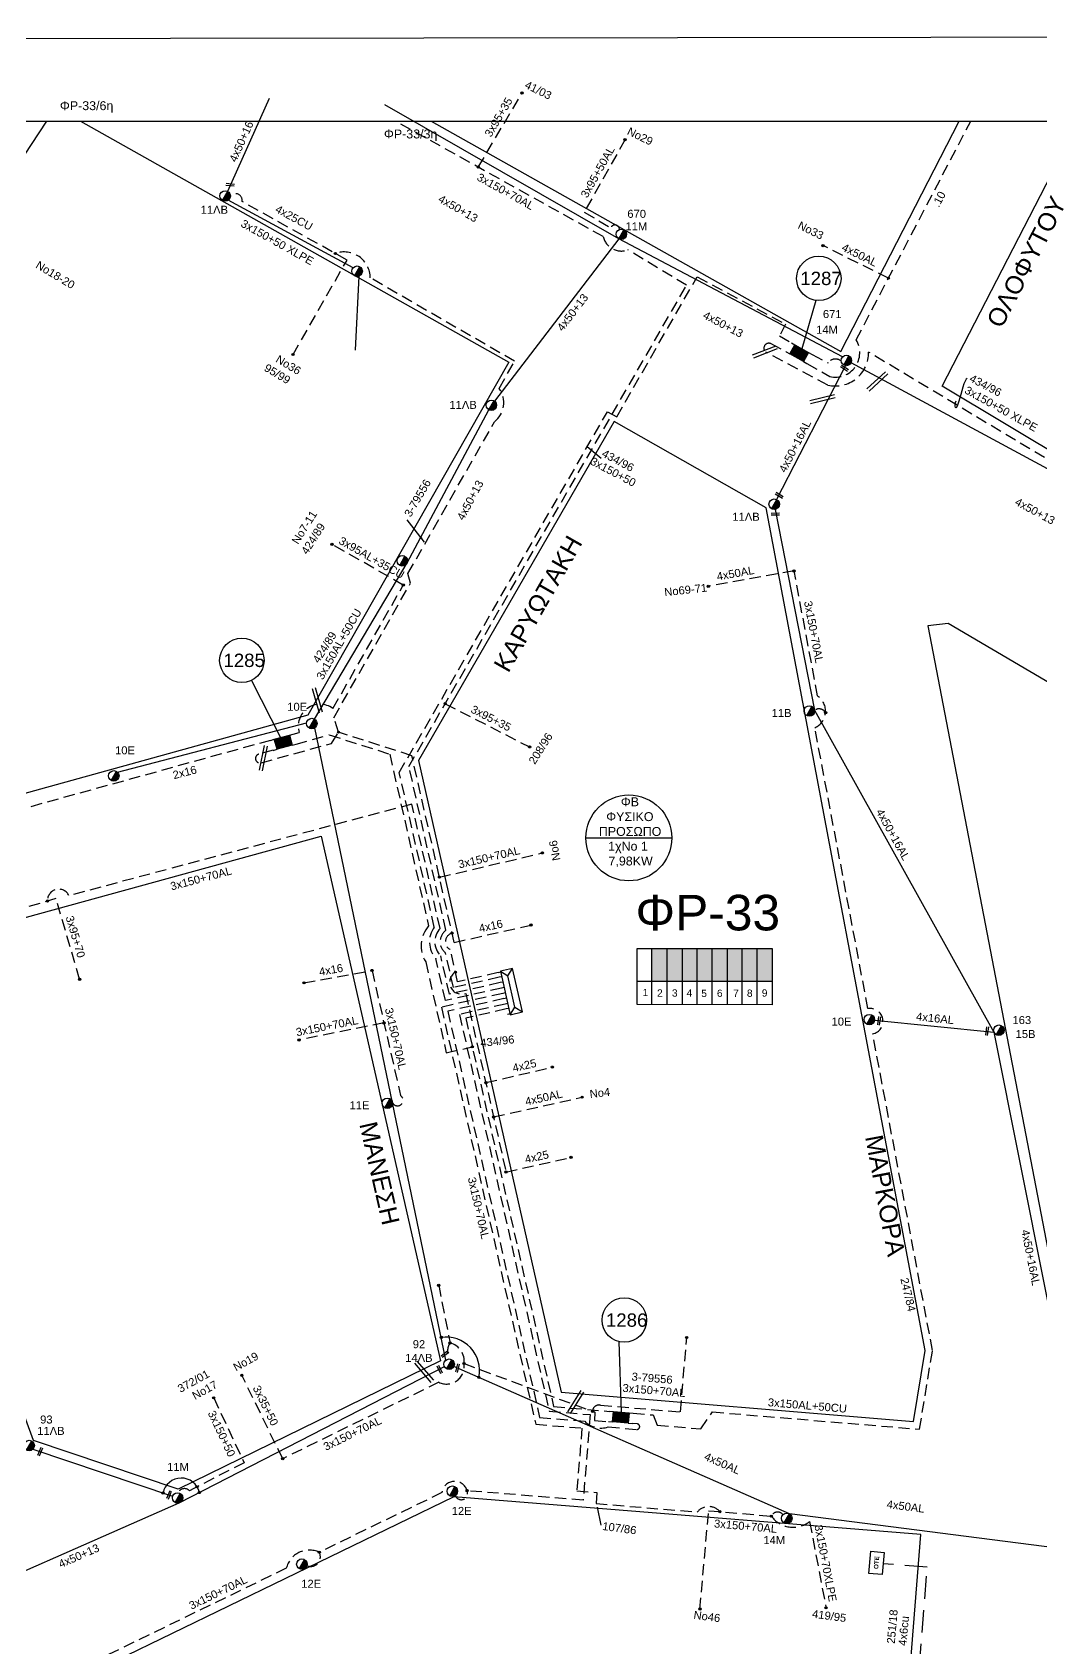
# Model space of a CAD drawing. Header units: millimetres. Extents: x 2910 to 3994, y 712 to 1224.
# Drawn here: x 3464.7 to 3578, y 1042.3 to 1223.9 of the extents above; entities that cross this region are included whole.
import ezdxf
from ezdxf.enums import TextEntityAlignment as Align

# ---------------------------------------------------------------- set-up
doc = ezdxf.new("R2010")
doc.units = ezdxf.units.MM
doc.linetypes.add('DASHED', pattern=[19.05, 12.7, -6.35])
for name, color, linetype in [('.10', 7, 'Continuous'), ('2x16', 7, 'Continuous'), ('3x150+50', 7, 'Continuous'), ('3x150+50 XLPE', 7, 'Continuous'), ('3x150+70AL', 7, 'Continuous'), ('3x150+70XLPE', 7, 'Continuous'), ('3x150AL+50CU', 7, 'Continuous'), ('3x150AL+50CUXLPE', 7, 'Continuous'), ('3x35+50', 7, 'DASHED'), ('3x95+35', 7, 'Continuous'), ('3x95+50AL', 7, 'Continuous'), ('3x95+70', 7, 'Continuous'), ('3x95AL+35CU', 7, 'Continuous'), ('4x16', 7, 'Continuous'), ('4x16AL', 7, 'Continuous'), ('4x25', 7, 'Continuous'), ('4x25CU', 7, 'Continuous'), ('4x50+13', 7, 'Continuous'), ('4x50+16', 7, 'Continuous'), ('4x50+16AL', 7, 'Continuous'), ('4x50AL', 7, 'Continuous'), ('Link Box 4 Διευθύνσεων', 7, 'Continuous'), ('Pillar OTE', 7, 'Continuous'), ('text διευθύνσεων', 7, 'Continuous'), ('TEXT ΚΑΛΩΔΙΩΝ', 7, 'Continuous'), ('Άγνωστα', 7, 'Continuous'), ('Επιγραφές - Σχήματα', 7, 'Continuous'), ('Καλώδια ΧΤ   3x150AL+50CU', 7, 'Continuous'), ('Καλώδια ΧΤ   4x6CU', 7, 'Continuous'), ('Μηχανική τομή', 7, 'Continuous'), ('Στύλος ΦΜ', 7, 'Continuous'), ('Στύλος ΦΜ @ 1', 7, 'Continuous'), ('Συνδέσεις', 7, 'Continuous'), ('Τομή', 7, 'Continuous'), ('ΥΠΟΒΑΘΡΟ ΔΕΗ', 7, 'Continuous'), ('Υποσταθμός πόλεως', 7, 'Continuous'), ('Υπόβαθρο ΔΕΗ', 7, 'Continuous'), ('Υπόγεια καλώδια Παροχών ΧΤ   4x50AL', 7, 'Continuous')]:
    doc.layers.add(name, color=color, linetype=linetype)
doc.styles.get("Standard").update_dxf_attribs({"font": 'arial.ttf'})
doc.linetypes.add('SYN_LINE', pattern='A,0.5,-0.0001,["/\\/\\/\\/",Standard,S=0.1,R=0,X=0,Y=-0.05],-0.25', length=0.7501)
doc.dimstyles.new('ISO-25', dxfattribs={"dimtxt": 2.5, "dimasz": 2.5, "dimexe": 1.25, "dimexo": 0.625, "dimtad": 1, "dimtxsty": 'Standard', "dimcen": 2.5, "dimadec": 0, "dimazin": 0, "dimtfac": 1, "dimtmove": 0, "dimatfit": 3, "dimfxl": 1, "dimarcsym": 0})

# ---------------------------------------------------------------- blocks, each defined once
blk = doc.blocks.new('ΥΠΟΣΤΑΘΜΟΣ ΠΟΛΕΩΣ 9 ΑΝΑΧΩΡΗΣΕΩΝ')
at = {"layer": 'Υποσταθμός πόλεως', "ltscale": 40}
for p, q in [((-9.63, -2.82), (-9.63, -4)), ((-7.12, -2.82), (-7.12, -4)), ((-4.84, -2.82), (-4.84, -4)), ((-2.36, -2.82), (-2.36, -4)), ((0.09, -2.82), (0.09, -4)), ((2.55, -2.82), (2.55, -4)), ((5.02, -2.82), (5.02, -4)), ((7.48, -2.82), (7.48, -4)), ((9.61, -2.82), (9.61, -4))]:
    blk.add_line(p, q, dxfattribs=at)
blk.add_lwpolyline([(-10.02, 2.82), (10.02, 2.82), (10.02, -2.82), (-10.02, -2.82)], close=True, dxfattribs=at)
for points in [[(-7.21, 0), (-10.02, 2.82)], [(-10.02, -2.82), (-7.21, 0)], [(-7.21, 0), (7.21, 0)], [(7.21, 0), (10.02, 2.82)], [(10.02, -2.82), (7.21, 0)]]:
    blk.add_lwpolyline(points, dxfattribs=at)
at = {"layer": 'Υποσταθμός πόλεως', "linetype": 'SYN_LINE', "ltscale": 40, "flags": 1}
for tag, p in [('ΜΕΤΑΣΧΗΜΑΤΙΣΜΟΣ', (10.79, 1.71)), ('ΙΣΧΥΣ', (10.77, -1.08)), ('ΑΡΙΘΜΟΣ', (10.89, -3.8))]:
    blk.add_attdef(tag, p, '', height=1.8, dxfattribs=at)
blk = doc.blocks.new('LINK BOX 4 ΑΝΑΧΩΡΗΣΕΩΝ')
at = {"layer": 'Link Box 4 Διευθύνσεων', "ltscale": 40}
blk.add_hatch(color=256, dxfattribs=at).paths.add_polyline_path([(-3.54, 0), (-3.54, -4.67), (3.54, -4.67), (3.54, 0)])
for p, q in [((-3.54, 0), (-5.33, 0)), ((5.33, 0), (3.54, 0)), ((-3.54, -4.67), (-5.33, -4.67)), ((5.33, -4.67), (3.54, -4.67))]:
    blk.add_line(p, q, dxfattribs=at)
blk.add_lwpolyline([(-3.54, -4.67), (-3.54, 0), (3.54, 0), (3.54, -4.67)], close=True, dxfattribs=at)
blk = doc.blocks.new('ΥΠΑΡΧΩΝ ΤΣΙΜΕΝΤΕΝΙΟΣ ΣΤΥΛΟΣ')
at = {"layer": 'Στύλος ΦΜ'}
blk.add_hatch(color=7, dxfattribs=at).paths.add_polyline_path([(-1.29, -2.28, 0.574793), (2.62, 0, 0.268822), (1.3, 2.27)])
at = {"layer": 'Στύλος ΦΜ', "color": 7}
blk.add_line((-1.29, -2.28), (1.3, 2.27), dxfattribs=at)
blk.add_circle((0, 0), 2.62, dxfattribs=at)
at = {"layer": 'Στύλος ΦΜ', "flags": 4}
for tag, p in [('ΑΡΙΘΜΟΣ', (-4.68, 8.05)), ('ΤΥΠΟΣ', (-4.91, 3.03))]:
    blk.add_attdef(tag, p, '', height=4, dxfattribs=at)
blk = doc.blocks.new('ΤΟΜΗ')
at = {"layer": 'Τομή', "ltscale": 40}
for p, q in [((-5.7, 0), (17.1, 0)), ((-5.7, -2.8), (17.1, -2.8))]:
    blk.add_line(p, q, dxfattribs=at)
blk = doc.blocks.new('_ΣΥΝΔΕΣΗ')
at = {"layer": 'Συνδέσεις', "linetype": 'SYN_LINE', "ltscale": 40}
blk.add_hatch(color=256, dxfattribs=at).paths.add_polyline_path([(0.5, -0.01, 1), (-0.5, -0.01, 1)])
at = {"layer": 'Συνδέσεις'}
blk.add_circle((0, -0.01), 0.5, dxfattribs=at)
blk = doc.blocks.new('ΜΗΧΑΝΙΚΗ ΤΟΜΗ')
at = {"layer": 'Μηχανική τομή', "ltscale": 40}
for p, q in [((-1.9, 0.8), (5.7, 0.8)), ((-1.9, -0.8), (5.7, -0.8))]:
    blk.add_line(p, q, dxfattribs=at)
blk = doc.blocks.new('PILLAR ΟΤΕ')
at = {"layer": 'Pillar OTE', "ltscale": 40}
blk.add_lwpolyline([(-3.31, 2.02), (3.39, 2.02), (3.39, -1.99), (-3.31, -1.99)], close=True, dxfattribs=at)
at = {"layer": 'Pillar OTE', "insert": (-1.81, 0.71), "char_height": 1.3575, "width": 109.961, "attachment_point": 1}
blk.add_mtext('{\\fArial|b1|i0|c161|p34;OTE}', dxfattribs=at)

msp = doc.modelspace()

# ---------------------------------------------------------------- hatches: boundary and pattern name
at = {"layer": 'Καλώδια ΧΤ   3x150AL+50CU', "lineweight": -3, "ltscale": 0.2}
h = msp.add_hatch(color=1, dxfattribs=at)
h.dxf.hatch_style = 1
h.paths.add_polyline_path([(3536.06, 1120.92), (3534.34, 1120.92), (3534.34, 1117.24), (3536.06, 1117.24)])
h = msp.add_hatch(color=173, dxfattribs=at)
h.dxf.hatch_style = 1
h.paths.add_polyline_path([(3536.06, 1117.24), (3537.78, 1117.24), (3537.78, 1120.92), (3536.06, 1120.92)])
h = msp.add_hatch(color=2, dxfattribs=at)
h.dxf.hatch_style = 1
h.paths.add_polyline_path([(3539.42, 1120.92), (3537.78, 1120.92), (3537.78, 1117.24), (3539.42, 1117.24)])
h = msp.add_hatch(color=85, dxfattribs=at)
h.dxf.hatch_style = 1
h.paths.add_polyline_path([(3539.42, 1117.24), (3541.12, 1117.23), (3541.12, 1120.92), (3539.42, 1120.92)])
h = msp.add_hatch(color=30, dxfattribs=at)
h.dxf.hatch_style = 1
h.paths.add_polyline_path([(3541.12, 1117.23), (3542.82, 1117.23), (3542.82, 1120.92), (3541.12, 1120.92)])
h = msp.add_hatch(color=27, dxfattribs=at)
h.dxf.hatch_style = 1
h.paths.add_polyline_path([(3542.79, 1117.23), (3544.48, 1117.23), (3544.48, 1120.92), (3542.79, 1120.92)])
h = msp.add_hatch(color=151, dxfattribs=at)
h.dxf.hatch_style = 1
h.paths.add_polyline_path([(3544.45, 1117.24), (3546.15, 1117.23), (3546.15, 1120.92), (3544.45, 1120.92)])
h = msp.add_hatch(color=6, dxfattribs=at)
h.dxf.hatch_style = 1
h.paths.add_polyline_path([(3546.11, 1117.23), (3547.81, 1117.23), (3547.81, 1120.92), (3546.11, 1120.92)])

# ---------------------------------------------------------------- linework, layer by layer
at = {"layer": '.10', "color": 6, "linetype": 'DASHED', "lineweight": -3, "ltscale": 0.1}
for points in [[(3551.76, 1186.69), (3554.33, 1185.24, 0.664369), (3557.29, 1189.36), (3570.16, 1213.94)], [(3552.33, 1187.71), (3554.13, 1186.77, -0.443851), (3555.6, 1186.97, 0.57307)]]:
    msp.add_lwpolyline(points, format="xyb", dxfattribs=at)
at = {"layer": '.10', "color": 1, "linetype": 'DASHED', "lineweight": -3, "ltscale": 0.1}
msp.add_lwpolyline([(3467.35, 1126.52), (3442.16, 1119.27)], dxfattribs=at)
at = {"lineweight": -3, "ltscale": 0.2}
msp.add_line((3526.91, 1133.35), (3536.57, 1133.35), dxfattribs=at)
msp.add_circle((3531.74, 1133.35), 4.83, dxfattribs=at)
at = {"layer": '2x16', "color": 151, "linetype": 'Continuous', "lineweight": -3, "ltscale": 0.1}
msp.add_lwpolyline([(3474.28, 1140.74), (3495.52, 1146.29)], dxfattribs=at)
at = {"layer": '3x150+50', "color": 6, "linetype": 'DASHED', "lineweight": -3, "ltscale": 0.1}
msp.add_lwpolyline([(3485.08, 1070.39), (3488.49, 1063.09), (3482.36, 1059.94, 0.511565), (3481.05, 1059.72, 7.419624)], format="xyb", dxfattribs=at)
at = {"layer": '3x150+50 XLPE', "color": 2, "linetype": 'DASHED', "lineweight": -3, "ltscale": 0.1}
for points in [[(3493.99, 1187.7), (3500.06, 1198.33), (3488.26, 1204.92, 0.95633), (3486.89, 1205.29, -1.038266)], [(3499.1, 1145.24), (3498.58, 1146.87), (3507.21, 1162.01), (3506.91, 1163.07), (3516.63, 1180.13, 0.392982), (3517.18, 1183.9), (3518.9, 1186.95), (3502.67, 1196.33, 0.517092), (3498.75, 1199.07)]]:
    msp.add_lwpolyline(points, format="xyb", dxfattribs=at)
at = {"layer": '3x150+50 XLPE', "color": 1, "linetype": 'DASHED', "lineweight": -3, "ltscale": 0.1}
msp.add_lwpolyline([(3626.65, 1150.28), (3625.15, 1148.03), (3613.24, 1154.15, 0.805038), (3610.25, 1157.44), (3592.26, 1168.1, 0.531568), (3588.25, 1170.23), (3558.69, 1187.98, -0.486837), (3554.1, 1184.27), (3547.12, 1187.98, -0.863785), (3547.7, 1188.93), (3549.44, 1188)], format="xyb", dxfattribs=at)
at = {"layer": '3x150+50 XLPE', "color": 30, "linetype": 'DASHED', "lineweight": -3, "ltscale": 0.1}
msp.add_lwpolyline([(3491.45, 1144.32), (3457.1, 1134.81, 0.636167), (3453.54, 1136.34), (3437.89, 1132.01), (3424.4, 1149, 0.37664), (3424.42, 1151.28), (3445.21, 1182.91, -0.643437), (3446.38, 1184.7)], format="xyb", dxfattribs=at)
at = {"layer": '3x150+70AL', "color": 173, "linetype": 'DASHED', "lineweight": -3, "ltscale": 0.1}
msp.add_lwpolyline([(3517.15, 1117.68), (3512.02, 1116.52), (3511.14, 1120.42, -0.499372), (3511.18, 1122.96), (3507.02, 1141.39), (3538.23, 1195.5), (3531.62, 1199.48, -0.453038), (3528.85, 1200.97), (3505.54, 1213.94)], format="xyb", dxfattribs=at)
at = {"layer": '3x150+70AL', "color": 6, "linetype": 'DASHED', "lineweight": -3, "ltscale": 0.1}
msp.add_lwpolyline([(3517.42, 1116.47), (3511.12, 1115.05), (3510.05, 1119.8, -0.356862), (3509.87, 1123.33), (3505.94, 1140.72), (3529.34, 1181.28), (3530.38, 1180.71), (3539.42, 1196.44), (3549.35, 1191.14), (3548.68, 1189.82), (3550.01, 1189.02)], format="xyb", dxfattribs=at)
at = {"layer": '3x150+70AL', "color": 27, "linetype": 'DASHED', "lineweight": -3, "ltscale": 0.1}
for points in [[(3553.84, 1147.43, 0.269335), (3552.96, 1149.31), (3550.31, 1163.38)], [(3553.84, 1147.43, 0.463153), (3552.62, 1147.7, -12.966412)], [(3517.69, 1115.28), (3511.39, 1113.86), (3521.71, 1068.18), (3526.79, 1067.75, 0.281075), (3529.41, 1067.11), (3532.63, 1066.84, 1), (3532.66, 1067.46), (3532.12, 1067.49)], [(3527.65, 1068.87, -0.483478), (3528.57, 1069.56), (3537.54, 1068.81), (3538.25, 1077.18)], [(3513.21, 1074.24, -0.609787), (3510.38, 1072.14), (3492.83, 1063.54)]]:
    msp.add_lwpolyline(points, format="xyb", dxfattribs=at)
at = {"layer": '3x150+70AL', "color": 2, "linetype": 'DASHED', "lineweight": -3, "ltscale": 0.1}
for points in [[(3491.76, 1143.2), (3490.15, 1142.77, 1.010723), (3490.41, 1141.8), (3498.33, 1143.98), (3499.1, 1145.24)], [(3517.04, 1118.2), (3512.49, 1117.17), (3511.67, 1120.79, -0.693522), (3511.87, 1122.64)], [(3512.25, 1118.25, 0.918106), (3513.4, 1115.87), (3517.93, 1095.78)]]:
    msp.add_lwpolyline(points, format="xyb", dxfattribs=at)
at = {"layer": '3x150+70AL', "color": 30, "linetype": 'DASHED', "lineweight": -3, "ltscale": 0.1}
msp.add_lwpolyline([(3494.33, 1143.91), (3498.07, 1144.94), (3504.86, 1142.77), (3509.23, 1123.45, 0.325165), (3508.91, 1119.4), (3511.22, 1109.19), (3514.14, 1109.85)], format="xyb", dxfattribs=at)
at = {"layer": '3x150+70AL', "color": 2, "linetype": 'DASHED', "lineweight": -3, "ltscale": 0.1}
for points in [[(3512.11, 1121.6), (3507.36, 1142.6), (3499.1, 1145.24)], [(3510.45, 1128.93), (3522.02, 1131.66)]]:
    msp.add_lwpolyline(points, dxfattribs=at)
at = {"layer": '3x150+70AL', "color": 1, "linetype": 'DASHED', "lineweight": -3, "ltscale": 0.1}
msp.add_lwpolyline([(3517.29, 1117.08), (3511.57, 1115.79), (3510.6, 1120.1, -0.410569), (3510.52, 1123.18), (3507.36, 1137.15), (3468.81, 1126.86, 0.827575), (3466.4, 1126.25, -0.827575)], format="xyb", dxfattribs=at)
at = {"layer": '3x150+70AL', "color": 151, "linetype": 'DASHED', "lineweight": -3, "ltscale": 0.1}
for points in [[(3502.87, 1118.44), (3506.08, 1104.37, -1.309341), (3505.18, 1103.57, -0.755006)], [(3517.56, 1115.87), (3510.67, 1114.32), (3521.27, 1067.41), (3526.47, 1066.99), (3525.9, 1059.94), (3528.15, 1059.75), (3528.05, 1058.5), (3539.43, 1057.55, -0.463538), (3541.97, 1057.59, 6.034647)], [(3539.73, 1046.64), (3540.71, 1057.7), (3547.75, 1057.08, -0.582804), (3549.06, 1057.24, -11.363971)]]:
    msp.add_lwpolyline(points, format="xyb", dxfattribs=at)
at = {"layer": '3x150+70AL', "color": 85, "linetype": 'DASHED', "lineweight": -3, "ltscale": 0.1}
for points in [[(3517.83, 1114.67), (3512.7, 1113.51), (3522.78, 1068.89), (3527.4, 1068.5), (3526.6, 1058.89), (3513.56, 1059.94, 0.819921), (3510.73, 1059.73), (3496.93, 1053.02, 0.471471), (3493.24, 1051.23), (3464.5, 1037.26), (3463.43, 1037.45), (3460.39, 1036)], [(3513.56, 1059.94, -1.027049), (3512.23, 1059.4, 1.426391)], [(3496.93, 1053.02, -0.721079), (3495.55, 1051.52, 1.965782)]]:
    msp.add_lwpolyline(points, format="xyb", dxfattribs=at)
at = {"layer": '3x150+70AL', "color": 30, "linetype": 'DASHED', "lineweight": -3, "ltscale": 0.1}
msp.add_lwpolyline([(3517.96, 1114.12), (3513.41, 1113.09), (3523.28, 1069.4), (3529.56, 1068.87)], dxfattribs=at)
at = {"layer": '3x150+70AL', "color": 151, "linetype": 'DASHED', "lineweight": -3, "ltscale": 0.1}
msp.add_lwpolyline([(3504.22, 1112.54), (3494.66, 1110.64)], dxfattribs=at)
at = {"layer": '3x150+70XLPE', "color": 151, "linetype": 'DASHED', "lineweight": -3, "ltscale": 0.1}
msp.add_lwpolyline([(3547.75, 1057.08, 0.420976), (3552.05, 1056.47), (3553.9, 1046.78)], format="xyb", dxfattribs=at)
at = {"layer": '3x150AL+50CU', "color": 30, "linetype": 'DASHED', "lineweight": -3, "ltscale": 0.1}
msp.add_lwpolyline([(3494.02, 1145.03), (3494.68, 1145.21, -0.715816), (3498.48, 1147.91), (3506.39, 1161.79)], format="xyb", dxfattribs=at)
at = {"layer": '3x150AL+50CU', "color": 27, "linetype": 'DASHED', "lineweight": -3, "ltscale": 0.1}
msp.add_lwpolyline([(3532.22, 1068.65), (3534.49, 1068.46), (3534.94, 1067.31), (3539.82, 1066.9), (3541.15, 1068.8), (3564.41, 1066.86), (3565.87, 1075.72), (3559.15, 1111.31, 0.980369), (3558.61, 1114.16), (3552.65, 1145.73, 0.269335), (3553.84, 1147.43, 0.269335)], format="xyb", dxfattribs=at)
at = {"layer": '3x150AL+50CUXLPE', "color": 27, "linetype": 'DASHED', "lineweight": -3, "ltscale": 0.1}
for points in [[(3510.37, 1083.04), (3511.64, 1076.55, -0.38956), (3513.21, 1074.24), (3527.92, 1068.77), (3527.89, 1067.84), (3529.46, 1067.71)], [(3511.64, 1076.55, 0.280203), (3511.56, 1074.76, 0.890468)]]:
    msp.add_lwpolyline(points, format="xyb", dxfattribs=at)
at = {"layer": '3x35+50', "color": 27, "linetype": 'DASHED', "lineweight": -3, "ltscale": 0.1}
msp.add_lwpolyline([(3492.83, 1063.54), (3488.24, 1072.93)], dxfattribs=at)
at = {"layer": '3x95+35', "color": 173, "linetype": 'DASHED', "lineweight": -3, "ltscale": 0.1}
for points in [[(3514.82, 1208.78), (3519.79, 1217.22)], [(3511.09, 1148.44), (3520.58, 1143.58)]]:
    msp.add_lwpolyline(points, dxfattribs=at)
at = {"layer": '3x95+50AL', "color": 6, "linetype": 'DASHED', "lineweight": -3, "ltscale": 0.1}
msp.add_lwpolyline([(3531.31, 1211.87), (3526.73, 1203.73), (3529.71, 1201.96, -0.835192), (3530.68, 1201.77, -0.078477)], format="xyb", dxfattribs=at)
at = {"layer": '3x95+70', "color": 1, "linetype": 'DASHED', "lineweight": -3, "ltscale": 0.1}
msp.add_lwpolyline([(3470.01, 1117.46), (3467.35, 1126.52)], dxfattribs=at)
at = {"layer": '3x95AL+35CU', "color": 30, "linetype": 'DASHED', "lineweight": -3, "ltscale": 0.1}
msp.add_lwpolyline([(3506.39, 1161.79), (3498.37, 1166.36)], dxfattribs=at)
at = {"layer": '4x16', "color": 2, "linetype": 'DASHED', "lineweight": -3, "ltscale": 0.1}
msp.add_lwpolyline([(3512.11, 1121.6), (3520.73, 1123.54)], dxfattribs=at)
at = {"layer": '4x16', "color": 151, "linetype": 'DASHED', "lineweight": -3, "ltscale": 0.1}
msp.add_lwpolyline([(3495.22, 1117.05), (3502.87, 1118.44)], dxfattribs=at)
at = {"layer": '4x16AL', "color": 27, "linetype": 'Continuous', "lineweight": -3, "ltscale": 0.1}
msp.add_lwpolyline([(3559.35, 1112.85), (3572.78, 1111.5)], dxfattribs=at)
at = {"layer": '4x25', "color": 2, "linetype": 'DASHED', "lineweight": -3, "ltscale": 0.1}
for points in [[(3515.67, 1105.83), (3523.14, 1107.58)], [(3517.93, 1095.78), (3525.24, 1097.43)]]:
    msp.add_lwpolyline(points, dxfattribs=at)
at = {"layer": '4x25CU', "color": 2, "linetype": 'SYN_LINE', "lineweight": -3, "ltscale": 10}
for points in [[(3500.74, 1197.44), (3486.72, 1205.08)], [(3501.39, 1196.52), (3500.99, 1188.21)]]:
    msp.add_lwpolyline(points, dxfattribs=at)
at = {"layer": '4x50+13', "color": 6, "linetype": 'Continuous', "lineweight": -3, "ltscale": 0.1}
for points in [[(3555.77, 1187.46), (3530.61, 1200.72), (3504.33, 1215.78)], [(3530.61, 1200.72), (3516.65, 1182.47)], [(3496.4, 1146.72), (3506.81, 1164.27), (3516.01, 1181.48)], [(3397.2, 1019.89), (3422.26, 1031.79), (3451.22, 1045.37), (3481.21, 1058.57), (3511.02, 1073.9)], [(3464.75, 1064.6), (3480.46, 1059.32)]]:
    msp.add_lwpolyline(points, dxfattribs=at)
at = {"layer": '4x50+13', "color": 62, "linetype": 'Continuous', "lineweight": -3, "ltscale": 0.1}
msp.add_lwpolyline([(3635.85, 1143.71), (3611.89, 1155.63), (3589.63, 1168.99), (3556.71, 1186.76)], dxfattribs=at)
at = {"layer": '4x50+16', "color": 2, "linetype": 'Continuous', "lineweight": -3, "ltscale": 0.1}
msp.add_lwpolyline([(3486.65, 1206.06), (3491.35, 1216.52)], dxfattribs=at)
at = {"layer": '4x50+16AL', "color": 27, "linetype": 'Continuous', "lineweight": -3, "ltscale": 0.1}
for points in [[(3556.09, 1186.46), (3548.35, 1171.4)], [(3548.2, 1170.3), (3552.62, 1147.7), (3572.78, 1111.5), (3584.36, 1053.27)]]:
    msp.add_lwpolyline(points, dxfattribs=at)
at = {"layer": '4x50AL', "color": 6, "linetype": 'DASHED', "lineweight": -3, "ltscale": 0.1}
msp.add_lwpolyline([(3560.92, 1196.3), (3553.64, 1199.92)], dxfattribs=at)
at = {"layer": '4x50AL', "color": 27, "linetype": 'DASHED', "lineweight": -3, "ltscale": 0.1}
msp.add_lwpolyline([(3550.31, 1163.38), (3540.67, 1161.65)], dxfattribs=at)
at = {"layer": '4x50AL', "color": 151, "linetype": 'Continuous', "lineweight": -3, "ltscale": 0.1}
for points in [[(3511.18, 1074.63), (3505.18, 1103.57), (3496.45, 1145.73)], [(3583.96, 1052.97), (3549.78, 1057.35), (3512.08, 1073.93)]]:
    msp.add_lwpolyline(points, dxfattribs=at)
at = {"layer": '4x50AL', "color": 2, "linetype": 'DASHED', "lineweight": -3, "ltscale": 0.1}
msp.add_lwpolyline([(3516.54, 1101.97), (3526.49, 1104.2)], dxfattribs=at)
at = {"layer": 'Pillar OTE', "lineweight": -3, "ltscale": 40}
for points in [[(3532.67, 1114.6), (3532.67, 1120.92), (3547.84, 1120.92), (3547.84, 1114.59), (3532.67, 1114.6)], [(3534.34, 1114.6), (3534.34, 1120.92)], [(3536.06, 1114.6), (3536.06, 1120.92)], [(3537.78, 1114.6), (3537.78, 1120.92)], [(3539.42, 1114.6), (3539.42, 1120.92)], [(3541.12, 1114.59), (3541.12, 1120.92)], [(3542.82, 1114.59), (3542.82, 1120.92)], [(3544.48, 1114.59), (3544.48, 1120.92)], [(3546.18, 1114.59), (3546.18, 1120.92)], [(3532.67, 1117.24), (3547.84, 1117.23)]]:
    msp.add_lwpolyline(points, dxfattribs=at)
at = {"layer": 'TEXT ΚΑΛΩΔΙΩΝ', "color": 7, "linetype": 'Continuous', "ltscale": 0.1}
msp.add_open_spline([(3569.78, 1185), (3569.47, 1184.98), (3568.69, 1181.63), (3568.39, 1181.67), (3568.45, 1182.12), (3568.37, 1182.17), (3568.53, 1182.49)], degree=3, dxfattribs=at)
at = {"layer": 'Άγνωστα', "linetype": 'Continuous', "lineweight": -3, "ltscale": 0.1}
msp.add_lwpolyline([(3993.79, 714.16), (2910.27, 712.76), (2910.26, 1222.54), (3993.11, 1223.94)], close=True, dxfattribs=at)
at = {"layer": 'Καλώδια ΧΤ   4x6CU', "color": 85, "linetype": 'DASHED', "ltscale": 0.2}
msp.add_lwpolyline([(3564.17, 1035.72, 0.589104), (3564.09, 1036.39), (3565.28, 1051.35), (3560.3, 1051.74)], format="xyb", dxfattribs=at)
at = {"layer": 'ΥΠΟΒΑΘΡΟ ΔΕΗ', "color": 7, "lineweight": -3, "ltscale": 0.1}
for centre, radius, start, end in [((3511.2, 1073.46), 3.76, 348.2146, 98.3878), ((3481.43, 1059.28), 2.09, 12.5986, 168.9882)]:
    msp.add_arc(centre, radius, start, end, dxfattribs=at)
at = {"layer": 'Υπόβαθρο ΔΕΗ', "lineweight": -3}
msp.add_lwpolyline([(2916.4, 1211.92), (2916.4, 1213.94), (3915.14, 1213.94), (3915.14, 721.1), (2916.4, 721.1)], close=True, dxfattribs=at)
at = {"layer": 'Υπόβαθρο ΔΕΗ', "linetype": 'Continuous', "lineweight": -3}
for points in [[(3470.1, 1213.94), (3518.25, 1186.84), (3495.65, 1147.17), (3439.06, 1131.5), (3424.33, 1150.05), (3466.32, 1213.94)], [(3509.52, 1213.94), (3555.57, 1188.06), (3568.88, 1213.94)], [(3646.58, 1187.37), (3625.27, 1149.21), (3566.96, 1184.15), (3582.32, 1213.94)], [(3547.17, 1170.47), (3530.08, 1180.17), (3508.1, 1142.06), (3524.14, 1071.03), (3563.74, 1067.71), (3565.06, 1075.71), (3547.17, 1170.47)], [(3528.61, 1176.01), (3527.05, 1177.31)], [(3614.8, 1129.71), (3567.62, 1157.45), (3565.36, 1157.19), (3581.07, 1075.37), (3585.33, 1076.09), (3614.8, 1129.71)], [(3445.2, 1119.27), (3497.14, 1133.54), (3510.57, 1074.55), (3481.09, 1060.13), (3464.84, 1065.59), (3445.2, 1119.27)], [(3560.87, 1008.78), (3560.87, 1008.78), (3564.56, 1055.01), (3512.06, 1059.26), (3474.06, 1040.8), (3487.42, 1004.82)]]:
    msp.add_lwpolyline(points, dxfattribs=at)
at = {"layer": 'Υπόβαθρο ΔΕΗ', "lineweight": -3}
for points in [[(3552.77, 1193.79), (3551.17, 1188.36)], [(3489.31, 1151.06), (3492.59, 1144.64)], [(3530.6, 1076.71), (3530.89, 1068.76)]]:
    msp.add_lwpolyline(points, dxfattribs=at)
for centre in [(3553.09, 1196.27), (3488.24, 1153.32), (3531.23, 1079.13)]:
    msp.add_circle(centre, 2.5, dxfattribs=at)

# ---------------------------------------------------------------- block references
at = {"layer": 'Link Box 4 Διευθύνσεων', "lineweight": -3}
for p, xscale, yscale, zscale, rotation in [((3550.6, 1187.35), 0.2499999999999996, 0.2499999999999996, 0.2499999999999996, 150.6598441877181), ((3493.05, 1143.55), 0.2499999999999997, 0.2499999999999997, 0.2499999999999997, 195.477338627788), ((3530.79, 1067.6), 0.2499999999999996, 0.2499999999999996, 0.2499999999999996, 175.2170029230182)]:
    msp.add_blockref('LINK BOX 4 ΑΝΑΧΩΡΗΣΕΩΝ', p, dxfattribs=dict(at, xscale=xscale, yscale=yscale, zscale=zscale, rotation=rotation))
at = {"layer": 'Pillar OTE', "xscale": 0.375, "yscale": 0.375, "zscale": 0.375, "rotation": 85}
msp.add_blockref('PILLAR ΟΤΕ', (3559.58, 1051.81), dxfattribs=at)
at = {"layer": 'Μηχανική τομή', "lineweight": -3, "xscale": 0.1249999999999999, "yscale": 0.1249999999999999, "zscale": 0.2499999999999677}
for p, rotation in [((3487.16, 1206.76), 175.0075382070106), ((3555.78, 1186.31), 328.0455821648071), ((3548.44, 1172.02), 328.0455821648071), ((3547.97, 1169.79), 0.6781181059752687), ((3559.88, 1113.03), 261.3964523413739), ((3572.02, 1111.87), 261.3964523413739), ((3510.89, 1075.19), 37.16585722202667), ((3510.36, 1073.81), 295.4457384027504), ((3512.53, 1073.97), 256.3888682356086), ((3465.65, 1064.54), 247.4734992655064), ((3480.13, 1059.67), 247.4734992655064)]:
    msp.add_blockref('ΜΗΧΑΝΙΚΗ ΤΟΜΗ', p, dxfattribs=dict(at, rotation=rotation))
at = {"layer": 'Στύλος ΦΜ @ 1', "lineweight": -3, "ltscale": 40}
ref = msp.add_blockref('ΥΠΑΡΧΩΝ ΤΣΙΜΕΝΤΕΝΙΟΣ ΣΤΥΛΟΣ', (3486.36, 1205.54), dxfattribs=dict(at, xscale=0.225, yscale=0.225, zscale=0.225))
ref.add_attrib('ΤΥΠΟΣ', '11ΛΒ', dxfattribs={"layer": 'Στύλος ΦΜ', "height": 0.9, "flags": 4}).set_placement((3483.61, 1203.27), align=Align.BOTTOM_LEFT)
ref = msp.add_blockref('ΥΠΑΡΧΩΝ ΤΣΙΜΕΝΤΕΝΙΟΣ ΣΤΥΛΟΣ', (3530.9, 1201.23), dxfattribs=dict(at, xscale=0.225, yscale=0.225, zscale=0.225))
ref.add_attrib('ΤΥΠΟΣ', '11M', dxfattribs={"layer": 'Στύλος ΦΜ', "height": 0.9, "flags": 4}).set_placement((3531.36, 1201.4), align=Align.BOTTOM_LEFT)
ref.add_attrib('ΑΡΙΘΜΟΣ', '670', (3531.57, 1203.08), dxfattribs={"layer": 'Στύλος ΦΜ', "height": 0.9, "flags": 4})
at = {"layer": 'Στύλος ΦΜ @ 1', "lineweight": -3, "ltscale": 40, "xscale": 0.225, "yscale": 0.225, "zscale": 0.225}
for p in [(3501.2, 1197.08), (3506.27, 1164.51)]:
    msp.add_blockref('ΥΠΑΡΧΩΝ ΤΣΙΜΕΝΤΕΝΙΟΣ ΣΤΥΛΟΣ', p, dxfattribs=at)
at = {"layer": 'Στύλος ΦΜ @ 1', "lineweight": -3, "ltscale": 40}
ref = msp.add_blockref('ΥΠΑΡΧΩΝ ΤΣΙΜΕΝΤΕΝΙΟΣ ΣΤΥΛΟΣ', (3556.19, 1187.04), dxfattribs=dict(at, xscale=0.225, yscale=0.225, zscale=0.225))
ref.add_attrib('ΤΥΠΟΣ', '14M', dxfattribs={"layer": 'Στύλος ΦΜ', "height": 0.9, "flags": 4}).set_placement((3552.79, 1189.78), align=Align.BOTTOM_LEFT)
ref.add_attrib('ΑΡΙΘΜΟΣ', '671', (3553.55, 1191.81), dxfattribs={"layer": 'Στύλος ΦΜ', "height": 0.9, "flags": 4})
ref = msp.add_blockref('ΥΠΑΡΧΩΝ ΤΣΙΜΕΝΤΕΝΙΟΣ ΣΤΥΛΟΣ', (3516.29, 1182), dxfattribs=dict(at, xscale=0.225, yscale=0.225, zscale=0.225))
ref.add_attrib('ΤΥΠΟΣ', '11ΛΒ', dxfattribs={"layer": 'Στύλος ΦΜ', "height": 0.9, "flags": 4}).set_placement((3511.57, 1181.33), align=Align.BOTTOM_LEFT)
ref = msp.add_blockref('ΥΠΑΡΧΩΝ ΤΣΙΜΕΝΤΕΝΙΟΣ ΣΤΥΛΟΣ', (3548.08, 1170.88), dxfattribs=dict(at, xscale=0.225, yscale=0.225, zscale=0.225))
ref.add_attrib('ΤΥΠΟΣ', '11ΛΒ', dxfattribs={"layer": 'Στύλος ΦΜ', "height": 0.9, "flags": 4}).set_placement((3543.37, 1168.75), align=Align.BOTTOM_LEFT)
ref = msp.add_blockref('ΥΠΑΡΧΩΝ ΤΣΙΜΕΝΤΕΝΙΟΣ ΣΤΥΛΟΣ', (3496.1, 1146.21), dxfattribs=dict(at, xscale=0.225, yscale=0.225, zscale=0.225))
ref.add_attrib('ΤΥΠΟΣ', '10Ε', dxfattribs={"layer": 'Στύλος ΦΜ', "height": 0.9, "flags": 4}).set_placement((3493.34, 1147.38), align=Align.BOTTOM_LEFT)
ref = msp.add_blockref('ΥΠΑΡΧΩΝ ΤΣΙΜΕΝΤΕΝΙΟΣ ΣΤΥΛΟΣ', (3552.03, 1147.62), dxfattribs=dict(at, xscale=0.225, yscale=0.225, zscale=0.225))
ref.add_attrib('ΤΥΠΟΣ', '11Β', dxfattribs={"layer": 'Στύλος ΦΜ', "height": 0.9, "flags": 4}).set_placement((3547.79, 1146.68), align=Align.BOTTOM_LEFT)
ref = msp.add_blockref('ΥΠΑΡΧΩΝ ΤΣΙΜΕΝΤΕΝΙΟΣ ΣΤΥΛΟΣ', (3473.85, 1140.33), dxfattribs=dict(at, xscale=0.225, yscale=0.225, zscale=0.225))
ref.add_attrib('ΤΥΠΟΣ', '10Ε', dxfattribs={"layer": 'Στύλος ΦΜ', "height": 0.9, "flags": 4}).set_placement((3473.99, 1142.48), align=Align.BOTTOM_LEFT)
ref = msp.add_blockref('ΥΠΑΡΧΩΝ ΤΣΙΜΕΝΤΕΝΙΟΣ ΣΤΥΛΟΣ', (3558.77, 1112.92), dxfattribs=dict(at, xscale=0.225, yscale=0.225, zscale=0.225))
ref.add_attrib('ΤΥΠΟΣ', '10Ε', dxfattribs={"layer": 'Στύλος ΦΜ', "height": 0.9, "flags": 4}).set_placement((3554.52, 1111.98), align=Align.BOTTOM_LEFT)
ref = msp.add_blockref('ΥΠΑΡΧΩΝ ΤΣΙΜΕΝΤΕΝΙΟΣ ΣΤΥΛΟΣ', (3573.33, 1111.73), dxfattribs=dict(at, xscale=0.225, yscale=0.225, zscale=0.225))
ref.add_attrib('ΤΥΠΟΣ', '15Β', dxfattribs={"layer": 'Στύλος ΦΜ', "height": 0.9, "flags": 4}).set_placement((3575.21, 1110.58), align=Align.BOTTOM_LEFT)
ref.add_attrib('ΑΡΙΘΜΟΣ', '163', (3574.86, 1112.42), dxfattribs={"layer": 'Στύλος ΦΜ', "height": 0.9, "flags": 4})
ref = msp.add_blockref('ΥΠΑΡΧΩΝ ΤΣΙΜΕΝΤΕΝΙΟΣ ΣΤΥΛΟΣ', (3504.59, 1103.51), dxfattribs=dict(at, xscale=0.225, yscale=0.225, zscale=0.225))
ref.add_attrib('ΤΥΠΟΣ', '11E', dxfattribs={"layer": 'Στύλος ΦΜ', "height": 0.9, "flags": 4}).set_placement((3500.34, 1102.57), align=Align.BOTTOM_LEFT)
ref = msp.add_blockref('ΥΠΑΡΧΩΝ ΤΣΙΜΕΝΤΕΝΙΟΣ ΣΤΥΛΟΣ', (3511.54, 1074.17), dxfattribs=dict(at, xscale=0.225, yscale=0.225, zscale=0.225))
ref.add_attrib('ΤΥΠΟΣ', '14ΛΒ', dxfattribs={"layer": 'Στύλος ΦΜ', "height": 0.9, "flags": 4}).set_placement((3506.6, 1074.16), align=Align.BOTTOM_LEFT)
ref.add_attrib('ΑΡΙΘΜΟΣ', '92', (3507.45, 1075.97), dxfattribs={"layer": 'Στύλος ΦΜ', "height": 0.9, "flags": 4})
ref = msp.add_blockref('ΥΠΑΡΧΩΝ ΤΣΙΜΕΝΤΕΝΙΟΣ ΣΤΥΛΟΣ', (3464.33, 1065.02), dxfattribs=dict(at, xscale=0.225, yscale=0.225, zscale=0.225))
ref.add_attrib('ΤΥΠΟΣ', '11ΛΒ', dxfattribs={"layer": 'Στύλος ΦΜ', "height": 0.9, "flags": 4}).set_placement((3465.24, 1065.95), align=Align.BOTTOM_LEFT)
ref.add_attrib('ΑΡΙΘΜΟΣ', '93', (3465.57, 1067.5), dxfattribs={"layer": 'Στύλος ΦΜ', "height": 0.9, "flags": 4})
ref = msp.add_blockref('ΥΠΑΡΧΩΝ ΤΣΙΜΕΝΤΕΝΙΟΣ ΣΤΥΛΟΣ', (3481.02, 1059.13), dxfattribs=dict(at, xscale=0.225, yscale=0.225, zscale=0.225))
ref.add_attrib('ΤΥΠΟΣ', '11Μ', dxfattribs={"layer": 'Στύλος ΦΜ', "height": 0.9, "flags": 4}).set_placement((3479.84, 1061.9), align=Align.BOTTOM_LEFT)
ref = msp.add_blockref('ΥΠΑΡΧΩΝ ΤΣΙΜΕΝΤΕΝΙΟΣ ΣΤΥΛΟΣ', (3511.9, 1059.89), dxfattribs=dict(at, xscale=0.225, yscale=0.225, zscale=0.225))
ref.add_attrib('ΤΥΠΟΣ', '12Ε', dxfattribs={"layer": 'Στύλος ΦΜ', "height": 0.9, "flags": 4}).set_placement((3511.83, 1056.95), align=Align.BOTTOM_LEFT)
ref = msp.add_blockref('ΥΠΑΡΧΩΝ ΤΣΙΜΕΝΤΕΝΙΟΣ ΣΤΥΛΟΣ', (3549.49, 1056.84), dxfattribs=dict(at, xscale=0.225, yscale=0.225, zscale=0.225))
ref.add_attrib('ΤΥΠΟΣ', '14Μ', dxfattribs={"layer": 'Στύλος ΦΜ', "height": 0.9, "flags": 4}).set_placement((3546.86, 1053.67), align=Align.BOTTOM_LEFT)
ref = msp.add_blockref('ΥΠΑΡΧΩΝ ΤΣΙΜΕΝΤΕΝΙΟΣ ΣΤΥΛΟΣ', (3494.99, 1051.69), dxfattribs=dict(at, xscale=0.225, yscale=0.225, zscale=0.225))
ref.add_attrib('ΤΥΠΟΣ', '12Ε', dxfattribs={"layer": 'Στύλος ΦΜ', "height": 0.9, "flags": 4}).set_placement((3494.91, 1048.76), align=Align.BOTTOM_LEFT)
at = {"layer": 'Συνδέσεις', "lineweight": -3, "xscale": 0.25, "yscale": 0.25, "zscale": 0.25}
for p in [(3519.74, 1217.13), (3531.31, 1211.87), (3514.82, 1208.78), (3498.75, 1199.07), (3553.57, 1199.95), (3560.92, 1196.3), (3493.99, 1187.71), (3498.37, 1166.37), (3550.31, 1163.38), (3506.39, 1161.8), (3540.67, 1161.65), (3511.09, 1148.45), (3553.85, 1147.43), (3499.1, 1145.25), (3520.58, 1143.59), (3522.02, 1131.67), (3510.45, 1128.94), (3466.4, 1126.25), (3511.87, 1122.64), (3520.73, 1123.55), (3470.01, 1117.46), (3495.22, 1117.06), (3502.87, 1118.45), (3512.25, 1118.26), (3504.22, 1112.55), (3494.66, 1110.64), (3514.14, 1109.86), (3523.14, 1107.58), (3515.67, 1105.83), (3526.49, 1104.2), (3516.54, 1101.98), (3525.24, 1097.44), (3517.94, 1095.79), (3510.37, 1083.04), (3510.65, 1077.19), (3538.25, 1077.18), (3511.64, 1076.55), (3513.21, 1074.25), (3488.24, 1072.93), (3514.88, 1072.7), (3485.08, 1070.39), (3527.66, 1068.87), (3492.83, 1063.54), (3479.38, 1059.68), (3483.21, 1060.38), (3483.47, 1059.74), (3513.56, 1059.95), (3541.97, 1057.59), (3547.75, 1057.08), (3496.94, 1053.03), (3539.73, 1046.64), (3553.9, 1046.78)]:
    msp.add_blockref('_ΣΥΝΔΕΣΗ', p, dxfattribs=at)
at = {"layer": 'Τομή', "lineweight": -3, "zscale": 0.2499999999999997}
for p, xscale, yscale, rotation in [((3546.31, 1187.92), 0.125, 0.125, 21.30860112020478), ((3559.03, 1184.33), 0.125, 0.125, 42.61720224039082), ((3554.23, 1182.68), 0.1249999999999999, 0.1249999999999999, 193.781323951757), ((3496.67, 1149.57), 0.125, 0.125, 286.2098339640477), ((3490.95, 1142.98), 0.125, 0.125, 258.1383103114369), ((3508.37, 1073.98), 0.125, 0.125, 310.6671674087324), ((3526.27, 1070.44), 0.125, 0.125, 237.7033487248061)]:
    msp.add_blockref('ΤΟΜΗ', p, dxfattribs=dict(at, xscale=xscale, yscale=yscale, rotation=rotation))
at = {"layer": 'Υποσταθμός πόλεως', "lineweight": -3, "xscale": -0.2499999999999993, "yscale": 0.2499999999999995, "zscale": 0.2499999999999996, "rotation": 282.7240703990488}
msp.add_blockref('ΥΠΟΣΤΑΘΜΟΣ ΠΟΛΕΩΣ 9 ΑΝΑΧΩΡΗΣΕΩΝ', (3518.54, 1116.07), dxfattribs=at)

# ---------------------------------------------------------------- texts
at = {"lineweight": -3, "ltscale": 30, "char_height": 0.817, "width": 5.6286, "attachment_point": 1}
for s, insert in [('1', (3533.29, 1116.38)), ('2', (3534.91, 1116.32)), ('3', (3536.58, 1116.32)), ('4', (3538.23, 1116.32)), ('5', (3539.88, 1116.28)), ('6', (3541.64, 1116.29)), ('7', (3543.46, 1116.29)), ('8', (3545.01, 1116.3)), ('9', (3546.68, 1116.32))]:
    msp.add_mtext(s, dxfattribs=dict(at, insert=insert))
at = {"layer": 'text διευθύνσεων', "color": 7, "linetype": 'Continuous', "lineweight": -3, "ltscale": 0.1}
for s, rotation, p in [('ΟΛΟΦΥΤΟΥ', 62.7256, (3576.42, 1198.13)), ('ΚΑΡΥΩΤΑΚΗ', 60.3299, (3521.52, 1159.69)), ('MANEΣΗ', 282.8224, (3503.72, 1095.64)), ('MAΡΚΟΡΑ', 280.6928, (3560.55, 1093.14))]:
    msp.add_text(s, height=2, rotation=rotation, dxfattribs=at).set_placement(p, align=Align.MIDDLE_CENTER)
at = {"layer": 'TEXT ΚΑΛΩΔΙΩΝ', "color": 7, "linetype": 'Continuous', "lineweight": -3, "ltscale": 0.1}
for s, rotation, p in [('41/03', 333.9502, (3521.56, 1217.44)), ('3x95+35', 59.4666, (3517.09, 1214.4)), ('4x50+16', 65.8609, (3488.18, 1211.66)), ('No29', 333.9502, (3533.01, 1212.25)), ('3x95+50AL', 60.6256, (3528.23, 1208.24)), ('3x150+70AL', 330.8956, (3517.89, 1206.04)), ('4x25CU', 331.4284, (3494.11, 1203.09)), ('4x50+13', 330.1834, (3512.55, 1204.13)), ('.10', 62.3709, (3566.59, 1205.18)), ('3x150+50 XLPE', 330.8378, (3492.23, 1200.33)), ('No33', 333.9502, (3552.19, 1201.67)), ('4x50AL', 333.5538, (3557.68, 1198.91)), ('No18-20', 329.0449, (3467.28, 1196.66)), ('4x50+13', 52.5873, (3525.41, 1192.45)), ('4x50+13', 332.222, (3542.34, 1191.11)), ('95/99', 329.0449, (3492.23, 1185.53)), ('No36', 329.0449, (3493.48, 1186.54)), ('434/96', 332.207, (3571.84, 1184.24)), ('3x150+50 XLPE', 330.9026, (3573.59, 1181.6)), ('4x50+16AL', 62.7942, (3550.41, 1177.4)), ('3x150+50', 331.9585, (3529.98, 1174.51)), ('434/96', 331.9585, (3530.52, 1175.79)), ('3-79556', 59.6386, (3507.99, 1171.57)), ('4x50+13', 61.8666, (3513.9, 1171.33)), ('No7-11', 57.6908, (3495.27, 1168.28)), ('4x50+13', 331.6344, (3577.39, 1170.1)), ('424/89', 57.6908, (3496.25, 1167.01)), ('3x95AL+35CU', 330.3299, (3502.83, 1164.86)), ('4x50AL', 10.2042, (3543.72, 1163.11)), ('No69-71', 6.3723, (3538.12, 1161.24)), ('3x150AL+50CU', 60.3299, (3499.15, 1155.15)), ('3x150+70AL', 280.667, (3552.52, 1156.51)), ('424/89', 57.6908, (3497.54, 1154.79)), ('3x95+35', 332.8809, (3516.25, 1146.81)), ('208/96', 57.6908, (3521.82, 1143.41)), ('2x16', 14.6549, (3481.82, 1140.73)), ('4x50+16AL', 299.1222, (3561.43, 1133.73)), ('3x150+70AL', 13.2792, (3516.03, 1131.17)), ('No6', 100.4604, (3523.4, 1131.93)), ('3x150+70AL', 14.9346, (3483.65, 1128.79)), ('3x95+70', 286.3381, (3469.54, 1122.24)), ('4x16', 12.7241, (3516.22, 1123.45)), ('4x16', 10.2938, (3498.26, 1118.52)), ('3x150+70AL', 282.846, (3505.54, 1110.77)), ('4x16AL', 354.2517, (3566.16, 1113.07)), ('3x150+70AL', 11.2833, (3497.81, 1112.18)), ('434/96', 6.3723, (3516.96, 1110.5)), ('4x25', 13.1864, (3520, 1107.76)), ('4x50AL', 12.5889, (3522.17, 1104.15)), ('No4', 6.3723, (3528.48, 1104.68)), ('4x25', 12.7241, (3521.39, 1097.49)), ('3x150+70AL', 282.7241, (3514.85, 1091.73)), ('4x50+16AL', 281.2475, (3576.91, 1086.16)), ('247/84', 283.1177, (3563.13, 1081.99)), ('No19', 28.7992, (3488.68, 1074.47)), ('372/01', 28.7992, (3482.8, 1072.26)), ('No17', 28.7992, (3484.07, 1071.26)), ('3x35+50', 296.0834, (3490.91, 1069.52)), ('3x150+70AL', 355.217, (3534.57, 1071.22)), ('3-79556', 355.217, (3534.36, 1072.6)), ('3x150AL+50CU', 355.217, (3551.81, 1069.53)), ('3x150+50', 295.0654, (3485.97, 1066.36)), ('3x150+70AL', 26.0834, (3500.67, 1066.38)), ('4x50AL', 336.2653, (3542.25, 1063.02)), ('4x50AL', 352.6983, (3562.85, 1058.18)), ('107/86', 352.3301, (3530.68, 1055.73)), ('3x150+70AL', 354.9396, (3544.86, 1055.96)), ('3x150+70XLPE', 280.7588, (3553.86, 1051.79)), ('4x50+13', 23.7566, (3469.92, 1052.62)), ('3x150+70AL', 25.9186, (3485.57, 1048.5)), ('No46', 352.3301, (3540.52, 1045.8)), ('419/95', 352.3301, (3554.26, 1045.87))]:
    msp.add_text(s, height=0.9, rotation=rotation, dxfattribs=at).set_placement(p, align=Align.MIDDLE_CENTER)
at = {"layer": 'Άγνωστα', "color": 7, "lineweight": -3}
note = msp.add_mtext_dynamic_manual_height_columns('ΦΡ-33/6η\\P', width=1.8, gutter_width=2.31, heights=[0.73, 0], dxfattribs=dict(at, insert=(3463.68, 1216.19), char_height=1, attachment_point=1))
note = msp.add_mtext_dynamic_manual_height_columns('ΦΡ-33/3η\\P', width=1.8, gutter_width=2.31, heights=[0.73, 0], dxfattribs=dict(at, insert=(3500.1, 1213.01), char_height=1, attachment_point=1))
at = {"layer": 'Άγνωστα', "color": 7, "lineweight": -3, "char_height": 1.5, "width": 4.551914400963142e-14, "attachment_point": 1}
for s, insert in [('1287', (3551.01, 1197.02)), ('1285', (3486.17, 1154.07)), ('1286', (3529.16, 1079.88))]:
    msp.add_mtext(s, dxfattribs=dict(at, insert=insert))
at = {"layer": 'Υπόβαθρο ΔΕΗ', "lineweight": -3, "attachment_point": 1}
for s, insert, char_height, width in [('{\\W8.64836; }ΦΒ \\P{\\W4.42067; }ΦΥΣΙΚΟ \\P{\\W2.28183; }ΠΡΟΣΩΠΟ', (3527.48, 1137.91), 1, 17.2548), ('{\\W5.64925; }1χΝο 1\\P{\\W5.75643; }7,98KW', (3527.22, 1132.92), 1, 17.2548), ('ΦΡ-33', (3532.48, 1126.95), 4, 84.6573)]:
    msp.add_mtext(s, dxfattribs=dict(at, insert=insert, char_height=char_height, width=width))
at = {"layer": 'Υπόγεια καλώδια Παροχών ΧΤ   4x50AL', "color": 7, "ltscale": 0.2, "char_height": 0.9, "attachment_point": 1, "rotation": 85}
for s, insert in [('251/18', (3560.73, 1042.79)), ('4x6cu', (3562.04, 1042.55))]:
    msp.add_mtext_dynamic_manual_height_columns(s, width=1.8, gutter_width=12.5, heights=[0.118], dxfattribs=dict(at, insert=insert))

# ---------------------------------------------------------------- leaders
at = {"layer": 'Επιγραφές - Σχήματα', "ltscale": 40}
for points, override in [([(3508.77, 1166.62), (3506.81, 1169.12)], {"dimasz": 0.8, "dimtad": 0}), ([(3528.18, 1058.11), (3528.58, 1056.08)], {"dimasz": 0.5, "dimtad": 0})]:
    msp.add_leader(points, dimstyle='ISO-25', override=override, dxfattribs=at)

doc.saveas('drawing.dxf')
